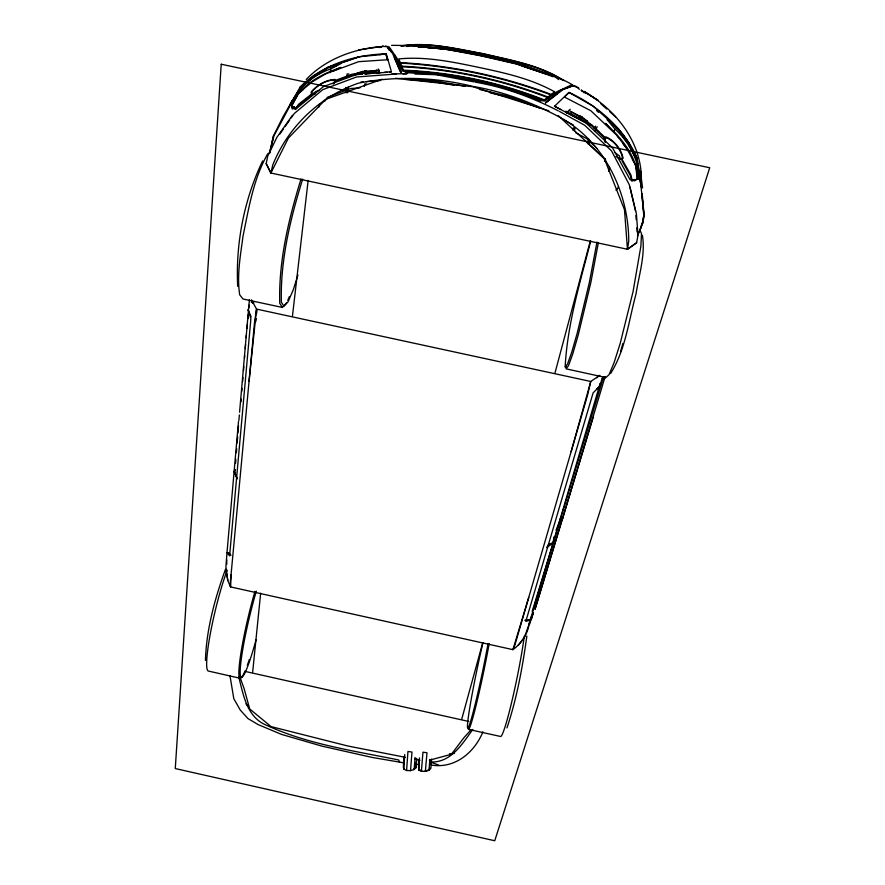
<?xml version="1.0" encoding="UTF-8"?>
<svg xmlns="http://www.w3.org/2000/svg" width="885" height="885" viewBox="0 0 885 885"><rect width="100%" height="100%" fill="white"/><g stroke="black" fill="none" stroke-linecap="round" stroke-linejoin="round"><path stroke-width="1.33" d="M226.759 564.298L226.77 559.917M364.764 73.543L364.775 70.933L366.501 71.01L366.49 73.599M205.431 660.442C206.382 629.191 214.911 598.47 225.498 569.21M347.075 76.497L347.141 73.886L348.867 73.975M345.891 90.049L345.958 87.438M347.617 90.06L347.672 87.46M248.132 309.385L250.886 318.744L229.613 555.846L226.98 552.782L225.907 566.699L227.799 580.483L230.52 586.91L512.924 649.656C521.553 643.395 528.201 633.56 529.197 622.797M231.051 574.874L230.52 586.91L230.377 581.965L254.471 323.069L256.528 309.097L251.517 299.893M228.053 552.627L230.078 554.198M248.065 310.148L251.174 316.83M403.903 756.553L403.383 767.173L403.859 769.187L406.591 770.525L410.529 770.647L414.158 769.53L416.094 767.583L416.713 758.356M415.74 762.947L416.094 767.583M418.837 767.926L419.07 764.076M418.594 759.927L418.638 769.928L421.393 771.266L425.353 771.399L428.982 770.271L430.884 768.313L431.592 759.076M403.859 769.187L404.744 754.474M226.073 571.61L226.118 571.013M415.552 764.994L415.718 762.439M430.508 763.678L430.685 761.056M546.875 547.549L553.114 542.627L553.545 541.443L599.964 384.112M530.303 619.965L525.79 621.458L593.094 392.918L599.731 386.203L600.174 383.382M406.591 770.525L407.952 751.465L411.979 752.051L410.529 770.647M418.638 769.928L419.479 757.87M553.733 537.118L553.368 542.04L530.48 619.367L524.794 620.274M553.545 541.443L553.822 537.759M640.862 186.702C641.979 185.087 637.775 176.347 640.176 178.803L644.092 215.564L642.831 222.743L637.477 236.041M414.158 769.53L415.087 757.394M430.552 763.169L430.741 760.602M234.691 474.028L235.012 470.023M235.543 463.342L235.864 459.337M236.395 452.655L236.704 448.651M237.147 443.064L237.634 436.847M237.943 432.842L238.485 425.951M238.917 420.441L239.348 414.965M239.57 412.222L249.415 299.539M240.997 401.757L241.207 399.157M241.837 391.137L242.059 388.393M242.612 381.535L242.944 377.419M243.497 370.561L243.829 366.445M244.492 358.204L244.702 355.46M245.256 348.601L245.587 344.486M234.248 471.24L236.793 478.287M421.393 771.266L422.953 752.184L426.99 752.77L425.353 771.399M639.7 178.56L640.917 174.245L640.397 171.004L642.565 187.963M238.507 421.503L227.002 552.572L231.007 555.194M428.982 770.271L429.911 759.463M631.857 179.566C636.636 180.042 642.687 179.024 639.003 172.542M246.174 337.683L246.417 334.973M247.037 328.202L247.402 324.142M247.888 318.733L248.254 314.673M248.862 307.903L249.105 305.192M255.931 321.255L256.196 318.556M256.705 313.146L256.971 310.436M252.667 672.102L260.655 593.227M249.039 381.435L256.528 309.097L590.749 381.479L599.886 375.273M292.492 315.768L308.146 180.44M318.998 106.974L319.341 104.253M346.057 92.903L346.677 88.124M347.794 92.87L348.557 86.896M526.852 636.061C522.57 667.08 516.906 698.154 506.972 727.901M364.454 73.311L364.775 70.933M364.377 86.376L364.709 83.975L366.434 83.942M366.18 73.389L366.501 71.01M376.136 72.437L376.479 70.015M330.216 72.559L330.747 68.93L341.322 63.421L327.151 68.3L313.135 76.741L299.904 87.748M596.988 242.036L589.355 282.481L577.186 333.269L571.666 352.451L567.495 364.111L565.139 367.109C567.329 324.286 580.073 282.415 590.726 241.008M598.393 242.523L590.848 282.503L578.403 334.364L572.75 353.945L568.469 365.804L566.057 368.835L605.915 377.563L609.046 374.687L613.98 362.95L620.186 343.48L633.052 291.663L640.884 246.163L641.514 233.629L639.844 230.023M636.647 242.667L627.454 249.271L628.748 241.129C628.627 191.392 603.437 140.04 558.435 116.521C531.498 102.262 502.901 91.387 472.745 86.387C435.475 77.139 396.27 75.756 358.547 83.135C319.695 96.509 287.935 126.909 272.735 165.064L270.898 173.029L627.454 249.271L636.581 242.855L637.908 235.742M643.03 219.148L643.45 216.77M642.753 222.943L644.048 214.812L642.189 193.594M622.885 343.424L620.54 351.832M267.613 156.678L266.175 163.714L270.898 173.029L288.399 138.071L325.746 99.319L382.243 79.219M271.872 143.724L269.715 152.275L273.487 135.847L282.946 116.92L292.426 100.447M272.624 141.412L273.93 135.814L292.338 101.377M642.831 222.743L643.218 221.073L642.167 222.81M605.185 376.534L604.632 378.791L602.088 378.249M572.861 130.117L573.436 127.761L574.951 128.48L574.376 130.836M579.708 118.546L580.283 116.201L581.865 116.831L581.003 120.338M563.026 516.641L535.016 609.367L577.252 469.891M587.507 143.669L588.691 138.989M589.034 144.399L589.93 140.881M608.537 171.27L609.588 167.265M555.072 372.629L590.339 240.775M461.804 718.897L482.767 642.565M640.176 178.803L641.371 174.533M571.135 451.66L590.749 381.479L587.518 395.296L514.86 645.143L512.924 649.656L528.754 597.419M639.955 230.531L641.802 224.093M600.019 385.617L601.955 378.924M604.698 378.017L562.351 519.484L560.028 518.975M604.555 161.269L605.329 158.647M603.603 376.623L560.515 519.086L556.001 530.314M531.465 618.858L533.378 612.475L524.329 637.477L518.433 645.021M560.338 519.661L532.195 611.347M577.639 468.641L593.249 417.222M297.946 274.981L293.433 289.406L288.134 301.685L283.941 306.254L281.364 302.205C280.224 260.4 290.324 218.816 302.659 179.102M529.551 624.235L533.378 612.475M643.218 221.073L639.169 232.423M301.033 178.947C288.665 219.082 278.498 261.108 279.748 303.345L282.404 307.449L286.718 302.77M273.587 135.593L271.695 143.812M296.442 108.302L291.652 105.979L290.623 103.523L300.303 86.962M613.958 131.345L614.931 129.044L607.11 119.597C624.157 133.735 638.815 153.647 639.413 176.535L637.167 178.305L637.443 177.619C636.791 155.605 620.872 137.606 605.462 123.369L610.805 129.453M287.802 300.258L289.428 296.497M235.178 469.592L234.193 471.86L237.379 478.829M267.912 155.76L276.883 137.33L292.448 115.304M599.809 386.347L596.512 389.112M262.657 160.915C244.116 199.357 235.51 243.784 237.7 286.386M292.99 108.988L294.285 106.587M291.652 105.979L298.356 93.312L312.438 81.697L325.713 73.842L358.679 61.662L387.741 59.737L385.827 53.841L387.475 59.561M298.477 93.456L292.138 105.038L292.116 104.275C300.48 84.54 321.609 74.218 340.791 67.404L332.561 71.419M594.521 131.489L597.198 126.787M292.094 108.91L291.132 103.799L299.893 88.412L312.914 77.659M594.289 128.502L595.616 126.168M578.912 118.513L580.283 116.201M580.483 119.165L581.865 116.831M292.813 99.817L290.424 103.811L291.132 103.799M482.922 731.873C474.393 752.67 454.691 769.054 431.161 765.049M610.584 373.536C625.595 349.829 628.748 320.624 636.016 293.975C638.981 274.682 645.596 254.991 642.41 235.344M295.081 109.342L298.632 104.231L311.409 94.197M279.682 134.266L283.51 128.812M285.047 126.632L289.649 120.083M291.187 117.904L294.251 113.545L322.693 89.673L356.533 76.984L396.137 74.03M295.435 109.519L298.433 105.304L311.232 95.193M472.822 729.428C462.158 744.008 450.941 763.08 430.221 761.974L439.048 765.226M596.844 377.818L598.459 375.859M333.003 83.721L334.685 81.708L334.22 80.004C325.691 80.292 317.35 85.303 311.896 91.73L312.294 93.445L315.624 93.434M333.402 83.865L335.481 81.354L334.973 79.484C325.835 79.75 316.918 85.17 311.122 92.073L311.542 93.987L315.126 93.954M637.145 179.367L639.91 177.697L637.111 158.404L628.77 142.717L618.737 129.144L593.083 106.111L569.077 92.527L564.442 97.04L590.793 110.702L617.077 135.516L626.602 148.26L635.519 164.842L637.322 179.157M470.82 730.014L463.917 737.725L451.416 754.263L429.313 760.237M430.165 768.291L428.473 770.016L425.254 771.023M413.66 769.275L415.375 767.561M569.763 114.01L571.644 112.196L587.629 121.168M639.18 178.261L634.39 180.839L630.087 179.721L612.542 147.839L585.87 122.871L554.541 106.244L568.944 92.372C598.138 105.846 623.958 128.447 637.211 158.161M566.433 112.871L570.194 109.253M313.788 93.312L315.779 91.454L319.562 90.248M306.21 79.473C325.636 59.107 353.569 48.775 381.225 46.639L376.258 47.292M300.103 86.962C322.793 64.539 354.929 54.649 386.258 53.83L391.413 71.773L389.555 72.127M303.356 84.429L305.38 82.736M308.434 80.203L313.511 75.977M299.484 92.626L303.522 89.308M547.948 545.215L550.072 543.534M547.041 546.952L553.291 542.029M545.636 102.848L557.307 93.733M313.356 75.933L327.538 67.57L342.838 62.381M313.909 76.829L326.012 69.65M379.333 47.58L381.535 46.518M270.058 152.718L267.724 153.835C253.364 178.903 248.829 208.097 243.043 236.018C240.466 255.444 236.771 275.169 239.669 294.771L243.01 299.019L282.404 307.449M326.996 97.472L350.56 88.555L359.985 87.836M323.058 101.554L325.647 100.58M334.508 81.575L351.976 75.037L362.573 74.119M345.471 89.518L348.004 88.566M334.641 80.712L352.042 74.207L379.466 72.094M335.293 81.166L338.922 79.86M353.591 74.583L362.297 71.464L379.444 70.225M332.284 67.171L336.156 65.8M570.449 86.653L560.769 90.016L545.448 102.837L563.103 89.54L572.993 85.9L578.668 87.759M327.395 67.514L359.155 56.717L379.997 54.759M344.099 61.95L359.233 56.806M379.798 47.248L383.371 46.252L358.547 49.925M406.846 46.529L410.883 45.578L446.04 48.055L483.077 55.08L519.893 63.609L553.357 75.601L558.723 79.606M330.747 68.93C314.098 74.65 298.499 86.951 291.453 103.512L291.375 102.627M391.601 45.367C434.17 45.113 476.572 53.896 517.869 64.151C535.834 72.061 556.809 74.594 573.259 85.425M401.17 46.153C428.683 41.827 456.583 49.162 483.586 53.996C510.435 60.479 539.065 65.125 562.694 80.203M401.104 45.854C428.672 41.551 456.605 48.874 483.652 53.72C510.966 60.324 540.138 65.036 564.044 80.679M379.953 54.671L386.059 53.908M382.42 46.374L386.977 46.684L392.663 53.576L400.12 71.574L401.248 72.371L394.633 54.97M449.458 753.821L454.525 753.301M357.153 72.835L376.357 70.911L377.087 73.455M365.228 73.897L374.51 73.09M380.428 80.502L366.169 81.63M360.759 82.051L363.469 81.84M384.61 72.26L391.413 71.773M362.164 74.052L356.843 74.428L323.501 86.586L296.121 108.778L292.846 108.269L290.977 104.308L290.28 104.308L290.977 104.308M364.819 73.864L387.143 72.293M377.121 73.013L379.731 72.946M391.767 73.975L406.724 73.654M402.918 73.886L406.978 73.809M406.193 72.758C451.958 73.521 498.1 83.345 540.27 101.089M414.965 74.052L436.283 74.716M405.164 79.429L433.783 80.59L464.946 86.387M402.509 70.136C451.273 71.951 500.036 82.316 545.381 100.315M403.626 70.7C451.527 72.636 499.417 82.814 544.021 100.359M400.894 66.729C451.317 69.041 501.541 79.716 548.611 97.925M418.107 47.159L420.829 47.347M427.621 47.823L433.064 48.21M437.135 48.498L445.299 49.073L427.875 47.569M385.44 46.031L389.234 46.96L396.967 58.222L402.409 70.911L406.425 72.282L435.243 73.101L474.415 80.612L513.4 89.606L540.447 100.602L544.917 101.012L556.621 91.918L570.781 85.248L575.737 86.155L579.454 89.341M401.635 66.165C451.66 68.632 501.474 79.219 548.246 97.129M415.198 764.242L419.224 764.529M412.598 79.838L416.691 80.137M419.413 80.336L441.073 82.703M412.333 79.86L434.181 81.464L454.27 85.314M399.577 62.569C451.604 65.28 503.299 76.265 551.997 94.75M399.356 63.045C451.416 65.8 503.156 76.796 551.908 95.248M418.505 46.739L425.198 47.325M395.518 78.278L472.822 86.719L548.811 110.824M229.923 675.487L233.817 698.73L240.289 710.08L247.955 718.565L258.055 724.549L281.474 734.384L321.886 746.121L372.364 757.471L403.483 762.793M446.615 49.361L482.546 56.142M437.621 74.971L473.995 81.874M405.319 757.328L347.739 745.978L271.098 726.607L249.714 708.985L244.061 688.453L239.957 677.18M414.7 759.175L420.054 760.226M251.329 302.316L253.84 302.869M559.851 519.55L562.174 520.059M468.519 729.395L500.545 736.475A60.457 4.325 -78.4 0 0 511.895 701.252A60.457 4.325 -78.4 0 0 524.307 636.105M245.289 671.461L468.762 721.463M240.178 678.275L208.528 671.084A60.103 7.445 -76.5 0 1 210.265 633.97A60.103 7.445 -76.5 0 1 227.191 570.217M490.345 92.914L511.663 97.837L539.264 107.671M481.65 56.02L519.561 64.716L553.213 76.774M475.334 82.183C504.428 87.073 532.073 97.427 558.258 110.835M498.421 94.684L511.707 97.759L538.965 107.494M479.803 89.496L512.072 97.14L539.098 107.749M517.825 64.395L546.1 73.953M639.28 177.741L640.054 178.062L641.238 173.792C638.859 138.259 613.969 108.612 584.056 91.542L598.227 100.492L584.034 91.432M617.675 157.486L621.093 158.946L622.509 157.585C620.606 149.156 614.356 141.135 606.402 137.64L604.942 138.934L605.484 141.434M566.4 112.406L591.501 125.714L605.406 138.945M565.88 111.167L591.877 124.94L605.749 138.115M614.411 152.209L619.323 155.815L620.153 158.282M419.291 769.718L421.747 770.901M554.541 106.244L560.692 109.474M569.531 110.769L583.857 118.302L590.837 124.774M573.458 125.106L562.849 119.431M575.715 132.739L586.667 138.569L597.519 148.968M559.375 111.388L584.675 125.25L611.546 150.904L629.312 184.755L635.607 211.349M586.39 93.544L581.268 90.126L581.423 90.856M614.931 129.044C628.361 141.191 638.428 158.824 638.981 177.321M615.96 156.468L621.547 159.731L623.117 158.227C621.115 149.2 614.478 140.571 605.948 136.854L604.322 138.281L605.229 142.43M600.871 103.755L606.767 109.032M609.721 111.665L615.628 116.942M581.423 90.281L584.188 92.803M596.534 110.503L598.514 112.329M595.815 129.398L598.725 132.086M558.346 115.692L604.223 158.393L624.478 209.679L627.454 249.271M585.981 141.268L605.694 160.13M245.93 703.818L248.453 706.639M389.82 49.339L392.232 52.149M616.989 135.626L618.582 137.75M622.564 143.049L626.547 148.348M619.987 132.728L621.558 134.852M623.14 136.965L626.292 141.202M621.679 133.303L628.627 142.695M387.962 48.332L389.4 50.301M394.334 57.414L401.082 72.304M622.387 159.964L630.828 174.765L632.255 180.971M622.067 160.926L630.474 175.827L631.724 180.971M632.288 159.012L635.474 164.942M629.135 145.671L636.094 158.658M266.208 163.526L270.898 173.029M291.563 105.713L290.7 103.777M399.6 762.273L398.748 759.983C354.133 750.867 307.947 744.407 266.274 725.136C246.849 717.104 243.419 695.068 238.762 677.025M378.271 68.964L379.001 71.508M630.009 187.067L636.403 213.938L637.952 234.757M252.49 300.988L252.944 303.378M226.095 571.312L227.799 580.483M636.957 158.327L637.698 163.493M636.735 159.842L639.092 176.458M531.42 616.225L531.608 618.106M642.056 196.116L642.643 202.72M642.986 206.681L643.572 213.285M635.906 215.486L636.193 219.613M636.78 227.865L637.067 232.003M565.825 365.394L565.98 367.695M488.044 643.705A59.206 2.932 -78.2 0 1 467.767 727.99A59.206 2.932 -78.2 0 1 482.978 642.576M489.184 643.583A60.412 3.031 -78.2 0 1 475.544 707.535A60.412 3.031 -78.2 0 1 468.22 727.426M256.075 639.811A58.941 6.007 -76.7 0 1 240.156 671.87A58.941 6.007 -76.7 0 1 256.329 591.18M249.293 659.568A60.147 6.184 -76.7 0 1 247.302 665.266M245.079 670.907A60.147 6.184 -76.7 0 1 239.78 661.195A60.147 6.184 -76.7 0 1 254.968 591.434M618.206 186.912A14.315 7.323 13.8 0 1 615.916 190.175M221.228 64.24L175.274 768.556L494.748 840.75L709.726 167.752L221.228 64.24M554.596 91.797L544.01 100.171L540.846 99.939C498.377 82.582 452.268 72.747 406.392 71.541L403.593 70.512L398.759 58.908C425.563 56.308 451.969 61.784 478.088 67.249C504.384 72.824 530.912 78.577 554.596 91.797"/></g></svg>
